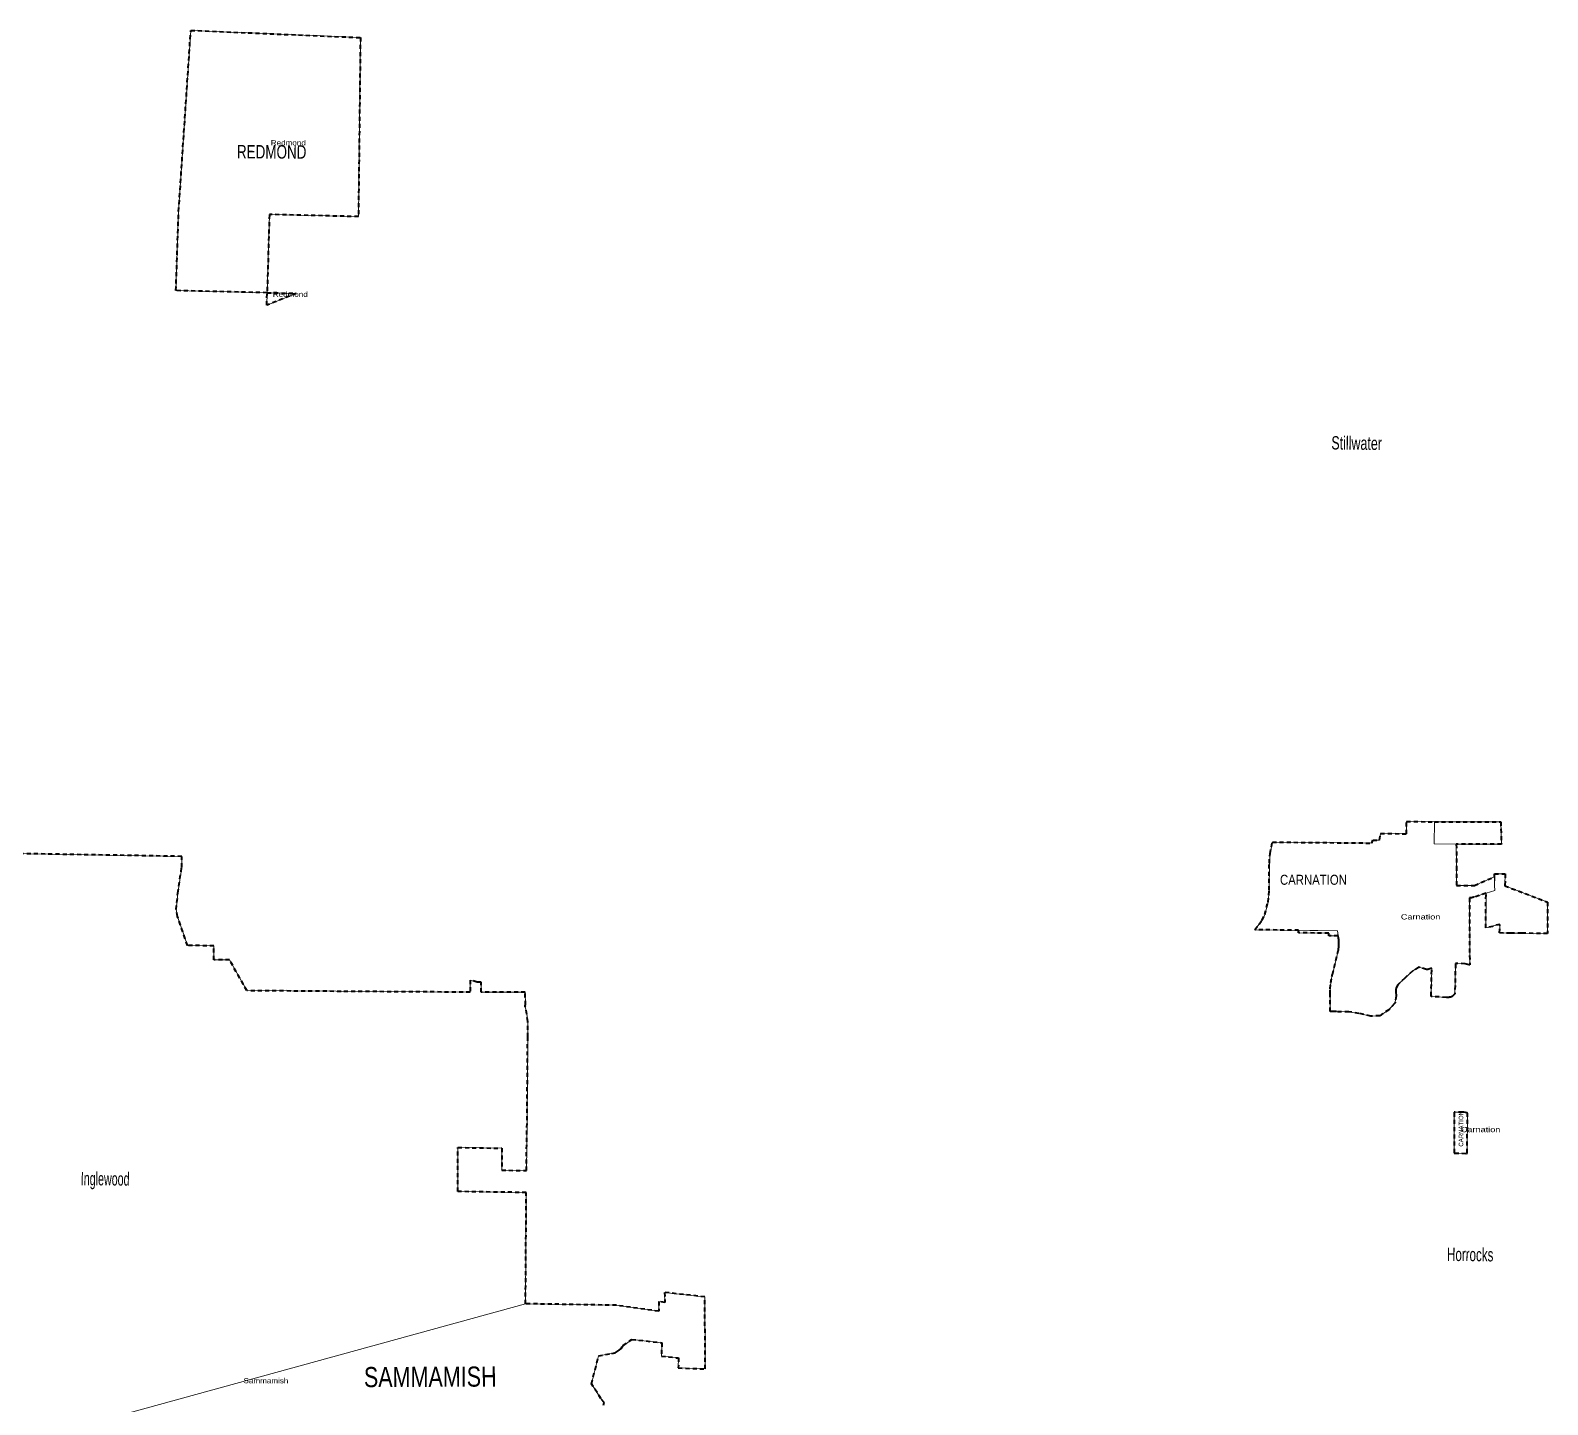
# Model space of a CAD drawing. Header units: feet. Extents: x -903180 to 1023491, y -707744 to 564635.
# Drawn here: x -266078 to -220537, y 39923 to 81180 of the extents above; entities that cross this region are included whole.
import ezdxf

# ---------------------------------------------------------------- set-up
doc = ezdxf.new("R2010")
doc.units = ezdxf.units.FT
doc.header["$LTSCALE"] = 80
doc.linetypes.add('SHORT_DASHED', pattern=[2.7, 1.5, -1.2])
doc.layers.add('13', color=7, linetype='SHORT_DASHED', lineweight=40)
doc.layers.add('58', color=7, linetype='Continuous', lineweight=13)
for name, color, linetype in [('14', 7, 'Continuous'), ('16', 7, 'Continuous'), ('36', 7, 'Continuous')]:
    doc.layers.add(name, color=color, linetype=linetype)

msp = doc.modelspace()

# ---------------------------------------------------------------- linework, layer by layer
at = {"layer": '13'}
msp.add_line((-223380.62, 52194.99), (-223403.45, 52180.29), dxfattribs=at)
for points in [[(-258971.27, 73303.38), (-261708.5, 73366.1), (-261627.04, 75744.45), (-261262.68, 81180.05), (-256172.06, 80961.34), (-256231.86, 75587.06), (-258884.08, 75653.49), (-258904.19, 75653.98), (-258904.65, 75637.67)], [(-258971.27, 73303.38), (-258100.63, 73283.44), (-258981.83, 72933.6)], [(-222952.71, 47467.39), (-222952.58, 47487.39), (-222944.75, 48654.43), (-222944.61, 48674.41), (-222964.67, 48679.95), (-223003.86, 48690.77), (-223052.57, 48699.17), (-223069.97, 48702.17), (-223092.57, 48702.48), (-223320.24, 48705.61), (-223338.95, 48705.87), (-223339.08, 48685.89), (-223347.14, 47487.52), (-223347.25, 47470.04), (-223327.27, 47469.9), (-222973.14, 47467.52)]]:
    msp.add_lwpolyline(points, close=True, dxfattribs=at)
for points in [[(-226927.85, 51722.14), (-226952.12, 51722.99), (-227062.1, 51726.84), (-227063.79, 52201.96), (-227063.9, 52233.54), (-227064, 52241.96), (-227065.94, 52405.12), (-227048.54, 52592.03), (-227011.7, 52776.1), (-227005.96, 52797.45), (-227000.38, 52818.18), (-226995.72, 52837.45), (-226824.16, 53545.88), (-226819.12, 53566.68), (-226816.5, 53585.88), (-226804.29, 53675.15), (-226800.86, 53785.38), (-226808.96, 53895.37), (-226809.25, 53897.47), (-226811.96, 53917.2), (-226815.19, 53937.47), (-226822.37, 53992.91), (-227106.57, 53995.51), (-227107.31, 54075.74), (-228010.27, 54087.72), (-228010.27, 54162.72), (-229329.11, 54179.69), (-229104.81, 54465.52), (-229027.9, 54635.49), (-228929.89, 55003.72), (-228894.82, 55370.39), (-228890.6, 56176.18), (-228869.23, 56469.25), (-228820.71, 56673.47), (-228799.66, 56811.18), (-225811.93, 56782.36), (-225784.41, 56872.32), (-225580.86, 56870.91), (-225550.64, 57072.67), (-224771.06, 57059.4), (-224768.73, 57428.31), (-223934.3, 57421.23), (-221947.08, 57421.14), (-221926.54, 56753.31), (-223278.68, 56748.43), (-223272.28, 56073.46), (-223269.53, 55509.37), (-222728.3, 55507.53), (-222130.44, 55774.41), (-222129.36, 55856.54), (-221812.35, 55853.99), (-221819.73, 55516.2), (-221820.17, 55496.15), (-220537.02, 55011.63), (-220540.54, 54065.66), (-221314.51, 54075.29), (-221647.49, 54078.54), (-221977.47, 54082.63), (-221976.51, 54340.13), (-222183.66, 54295.43), (-222183.73, 54276.93), (-222390.87, 54242.18), (-222387.02, 55277.16), (-222745.67, 55157.75), (-222761.42, 55153.54), (-222771.25, 55151.02), (-222778.08, 55149.36), (-222787.33, 55147.22), (-222795.21, 55145.56), (-222802.14, 55144.18), (-222808.17, 55143), (-222813.24, 55142.05), (-222816.04, 55141.53), (-222818.7, 55141.1), (-222825.39, 55139.96), (-222831.66, 55138.96), (-222837.25, 55138.16), (-222844.33, 55137.16), (-222852.92, 55136.02), (-222859.75, 55135.26), (-222865.68, 55134.6), (-222871.94, 55133.94), (-222877.35, 55133.46), (-222881.81, 55133.08), (-222886.28, 55132.75), (-222876.94, 53145.95), (-222876.05, 53125.93), (-222896.05, 53130.99), (-223014.03, 53160.85), (-223285.7, 53169.75), (-223304.76, 53170.38), (-223305.14, 53150.41), (-223321.48, 52272.16), (-223321.83, 52253.61), (-223339.33, 52232.16), (-223340.18, 52231.12), (-223359.45, 52212), (-223380.62, 52194.99)], [(-248873.95, 39912.32), (-248860.1, 39987.19), (-248953.45, 40103.96), (-249234.89, 40552.11), (-249023.05, 41389.19), (-248620.64, 41460.63), (-248527.49, 41483.11), (-248461.54, 41515.14), (-248405.02, 41554.71), (-248344.72, 41611.24), (-248310.81, 41658.35), (-248280.66, 41701.68), (-248028.88, 41882.65), (-247126.36, 41782), (-247135.26, 41381.71), (-246623.04, 41324.25), (-246630.57, 41023.8), (-245822.36, 40996.71), (-245833.51, 43157.33), (-247039.56, 43293.9), (-247035.75, 42992.47), (-247218.89, 43015.36), (-247211.26, 42725.38), (-248485.19, 42907.11), (-251214.2, 42951.35), (-251193.31, 46291.17), (-253251.33, 46321.44), (-253245.11, 47641.5), (-251925.17, 47622.08), (-251928.29, 46962.05), (-251191.01, 46951.21), (-251169.28, 48465.98), (-251149.82, 50960.84), (-251148.87, 51427.8), (-251174.62, 51645.73), (-251225.49, 51879.33), (-251226.6, 51909.37), (-251219.56, 51928.47), (-251225.09, 52301.44), (-252544.92, 52304.97), (-252545.04, 52610.97), (-252667.03, 52611.29), (-252875.05, 52668.85), (-252874.91, 52305.85), (-256751.66, 52328.53), (-259579, 52351.75), (-260097.76, 53273.21), (-260572.98, 53277.04), (-260567.11, 53699.33), (-261365.17, 53705.76), (-261661.26, 54575.35), (-261699.8, 54785.49), (-261650.46, 55278.84), (-261535.91, 56058.53), (-261532.37, 56382.69), (-267219.94, 56478.7)], [(-223403.45, 52180.29), (-223427.69, 52168.06), (-223453.07, 52158.43), (-223479.33, 52151.5), (-223506.16, 52147.35), (-223533.28, 52146.04), (-223534.06, 52146.07), (-223552.74, 52146.85), (-223574.06, 52148.18), (-224018.11, 52175.87), (-224035.8, 52176.98), (-224035.35, 52197.12), (-224016.55, 53023.66), (-224135.06, 52990.45), (-224155.06, 52984.85), (-224175.06, 52991.25), (-224362.65, 53051.32), (-224417.14, 53059.78), (-224587.77, 52941.9), (-224827.82, 52727.63), (-225029.41, 52523.18), (-225096.97, 52406.59), (-225093.63, 52313.72), (-225086.46, 52192.56), (-225113.79, 52006.51), (-225116.74, 51986.46), (-225134.44, 51966.51), (-225299.72, 51780.29), (-225575.9, 51598.57), (-225848.8, 51584.36), (-226199.76, 51669.6), (-226504.54, 51714.15), (-226878.32, 51720.84), (-226912.12, 51721.73), (-226927.85, 51722.14)]]:
    msp.add_lwpolyline(points, dxfattribs=at)
at = {"layer": '58'}
for points in [[(-258971.27, 73303.38), (-261708.5, 73366.1), (-261627.04, 75744.45), (-261262.68, 81180.05), (-256172.06, 80961.34), (-256231.86, 75587.06), (-258884.08, 75653.49), (-258904.19, 75653.98), (-258904.65, 75637.67)], [(-258971.27, 73303.38), (-258100.63, 73283.44), (-258981.83, 72933.6)], [(-226927.85, 51722.14), (-226912.12, 51721.73), (-226878.32, 51720.84), (-226504.54, 51714.15), (-226199.76, 51669.6), (-225848.8, 51584.36), (-225575.9, 51598.57), (-225299.72, 51780.29), (-225134.44, 51966.51), (-225116.74, 51986.46), (-225113.79, 52006.51), (-225086.46, 52192.56), (-225093.63, 52313.72), (-225096.97, 52406.59), (-225029.41, 52523.18), (-224827.82, 52727.63), (-224587.77, 52941.9), (-224417.14, 53059.78), (-224362.65, 53051.32), (-224175.06, 52991.25), (-224155.06, 52984.85), (-224135.06, 52990.45), (-224016.55, 53023.66), (-224035.35, 52197.12), (-224035.8, 52176.98), (-224018.11, 52175.87), (-223574.06, 52148.18), (-223552.74, 52146.85), (-223534.06, 52146.07), (-223533.28, 52146.04), (-223506.16, 52147.35), (-223479.33, 52151.5), (-223453.07, 52158.43), (-223427.69, 52168.06), (-223403.45, 52180.29), (-223380.62, 52194.99), (-223359.45, 52212), (-223340.18, 52231.12), (-223339.33, 52232.16), (-223321.83, 52253.61), (-223321.48, 52272.16), (-223305.14, 53150.41), (-223304.76, 53170.38), (-223285.7, 53169.75), (-223014.03, 53160.85), (-222896.05, 53130.99), (-222876.05, 53125.93), (-222876.94, 53145.95), (-222886.21, 55118.1), (-222886.28, 55132.75), (-222831.66, 55138.96), (-222761.42, 55153.54), (-222387.02, 55277.16), (-222120.17, 55359.35), (-222133.91, 55510.13), (-222126.5, 55770.42), (-222134.31, 55773.11), (-222728.3, 55507.53), (-223269.53, 55509.37), (-223269.53, 55509.37), (-223272.28, 56073.46), (-223278.68, 56748.43), (-223940.42, 56758.71), (-223934.3, 57421.23), (-224768.73, 57428.31), (-224771.06, 57059.4), (-225550.64, 57072.67), (-225580.86, 56870.91), (-225784.41, 56872.32), (-225811.93, 56782.36), (-228799.66, 56811.18), (-228820.71, 56673.47), (-228869.23, 56469.25), (-228890.6, 56176.18), (-228894.82, 55370.39), (-228929.89, 55003.72), (-229027.9, 54635.49), (-229104.81, 54465.52), (-229329.11, 54179.69), (-226848.66, 54147.89), (-226815.19, 53937.47), (-226811.96, 53917.2), (-226809.25, 53897.47), (-226808.96, 53895.37), (-226800.86, 53785.38), (-226804.29, 53675.15), (-226816.5, 53585.88), (-226819.12, 53566.68), (-226824.16, 53545.88), (-226995.72, 52837.45), (-227000.38, 52818.18), (-227005.96, 52797.45), (-227011.7, 52776.1), (-227048.54, 52592.03), (-227065.94, 52405.12), (-227064, 52241.96), (-227063.9, 52233.54), (-227063.79, 52201.96), (-227062.1, 51726.84), (-226952.12, 51722.99)], [(-221926.54, 56753.31), (-223278.68, 56748.43), (-223941.1, 56760.15), (-223934.3, 57421.23), (-221947.08, 57421.14)], [(-221820.17, 55496.15), (-221819.73, 55516.2), (-221812.35, 55853.99), (-222129.36, 55856.54), (-222133.91, 55510.13), (-222120.17, 55359.35), (-222387.02, 55277.16), (-222390.87, 54242.18), (-222183.73, 54276.93), (-222183.66, 54295.43), (-221976.51, 54340.13), (-221977.47, 54082.63), (-221647.49, 54078.54), (-221314.51, 54075.29), (-220540.54, 54065.66), (-220537.02, 55011.63)], [(-226848.66, 54147.89), (-226822.37, 53992.91), (-227106.57, 53995.51), (-227107.31, 54075.74), (-228010.27, 54087.72), (-228010.27, 54162.72)], [(-222952.71, 47467.39), (-222952.58, 47487.39), (-222944.75, 48654.43), (-222944.61, 48674.41), (-222964.67, 48679.95), (-223003.86, 48690.77), (-223052.57, 48699.17), (-223069.97, 48702.17), (-223092.57, 48702.48), (-223320.24, 48705.61), (-223338.95, 48705.87), (-223339.08, 48685.89), (-223347.14, 47487.52), (-223347.25, 47470.04), (-223327.27, 47469.9), (-222973.14, 47467.52)]]:
    msp.add_lwpolyline(points, close=True, dxfattribs=at)
for points in [[(-267219.94, 56478.7), (-261532.37, 56382.69), (-261535.91, 56058.53), (-261650.46, 55278.84), (-261699.8, 54785.49), (-261661.26, 54575.35), (-261365.17, 53705.76), (-260567.11, 53699.33), (-260572.98, 53277.04), (-260097.76, 53273.21), (-259579, 52351.75), (-252874.91, 52305.85), (-252875.05, 52668.85), (-252667.03, 52611.29), (-252545.04, 52610.97), (-252544.92, 52304.97), (-251225.09, 52301.44), (-251219.56, 51928.47), (-251225.49, 51879.33), (-251174.62, 51645.73), (-251148.87, 51427.8), (-251149.82, 50960.84), (-251169.28, 48465.98), (-251191.01, 46951.21), (-251928.29, 46962.05), (-251925.17, 47622.08), (-253245.11, 47641.5), (-253251.33, 46321.44), (-251193.31, 46291.17), (-251214.2, 42951.35), (-265402.52, 39049.44)], [(-265402.52, 39049.44), (-251214.2, 42951.35), (-251214.2, 42951.35), (-248485.19, 42907.11), (-247211.26, 42725.38), (-247218.89, 43015.36), (-247035.75, 42992.47), (-247039.56, 43293.9), (-246053.88, 43178.99), (-245833.51, 43157.33), (-245822.36, 40996.71), (-246630.57, 41023.8), (-246623.04, 41324.25), (-247135.26, 41381.71), (-247126.36, 41782), (-248028.88, 41882.65), (-248310.81, 41658.35), (-248461.54, 41515.14), (-248620.64, 41460.63), (-249023.05, 41389.19), (-249234.89, 40552.11), (-248953.45, 40103.96), (-248860.1, 39987.19), (-248873.95, 39912.32)]]:
    msp.add_lwpolyline(points, dxfattribs=at)

# ---------------------------------------------------------------- texts
at = {"layer": '14'}
for s, height, rotation, width, p in [('REDMOND', 402.6, 359.744, 0.75, (-259878.81, 77336.1)), ('CARNATION', 133.5, 90, 0.85, (-223072.26, 47668.28)), ('SAMMAMISH', 603.7, 0.257, 0.8, (-256065.17, 40448.41))]:
    msp.add_text(s, height=height, rotation=rotation, dxfattribs=dict(at, width=width)).set_placement(p)
at = {"layer": '14', "width": 0.85}
msp.add_text('CARNATION', height=300, dxfattribs=at).set_placement((-228570.64, 55530.15))
at = {"layer": '16'}
for s, width, p in [('Stillwater', 0.7, (-227030.98, 68597.81)), ('Inglewood', 0.6, (-264565.52, 46512.53)), ('Horrocks', 0.65, (-223558.72, 44237.45))]:
    msp.add_text(s, height=400, rotation=359.37, dxfattribs=dict(at, width=width)).set_placement(p)
at = {"layer": '36'}
for s, width, p in [('Redmond', 1.15, (-258860.38, 77726.03)), ('Redmond', 1.15, (-258801.46, 73177.75)), ('Carnation', 1.3, (-224943.83, 54488.3)), ('Carnation', 1.3, (-223142.76, 48102.69)), ('Sammamish', 1.15, (-259679.74, 40564.72))]:
    msp.add_text(s, height=157.5, dxfattribs=dict(at, width=width)).set_placement(p)

doc.saveas('drawing.dxf')
